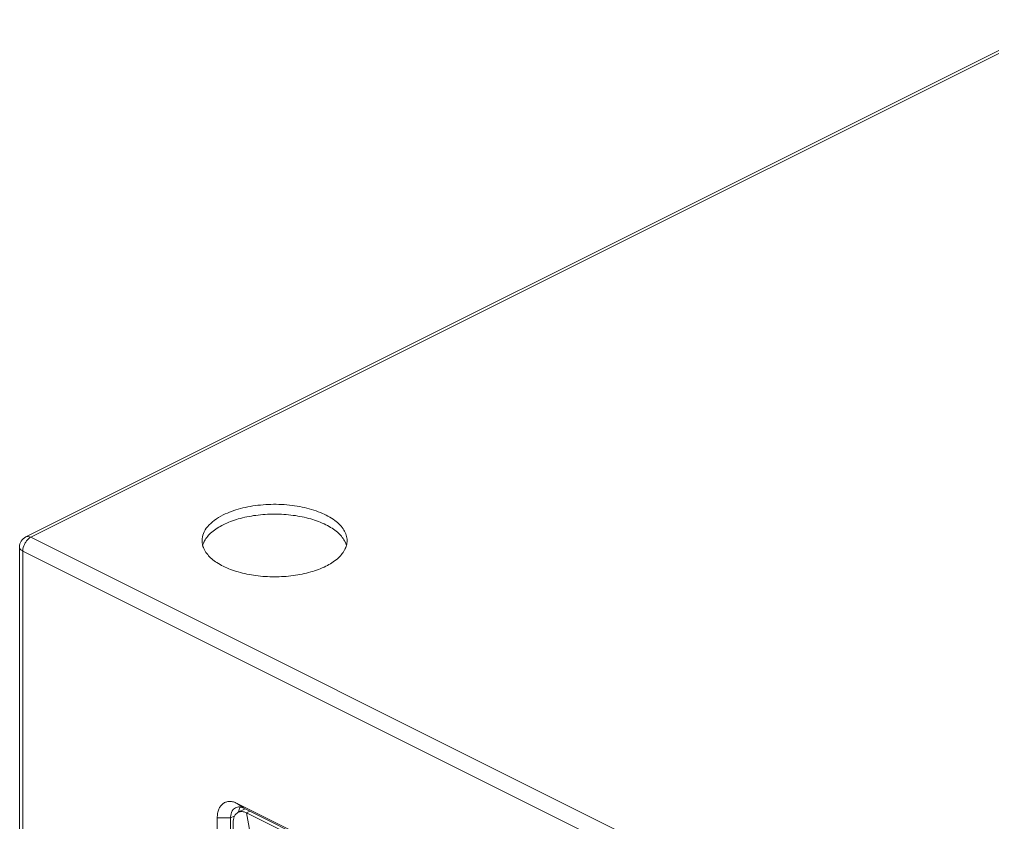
# Model space of a CAD drawing. Header units: millimetres. Extents: x 1177 to 4296, y 93 to 2298.
# Drawn here: x 3591.1 to 3849.4, y 1557.7 to 1770.8 of the extents above; entities that cross this region are included whole.
import ezdxf

# ---------------------------------------------------------------- set-up
doc = ezdxf.new("R2010")
doc.units = ezdxf.units.MM
doc.header["$LTSCALE"] = 0.1
doc.layers.get('0').update_dxf_attribs({"lineweight": 13})

msp = doc.modelspace()

# ---------------------------------------------------------------- linework, layer by layer
for p, q in [((3867.51, 1770.82), (3592.8, 1633.46)), ((3868.85, 1770.73), (3594.14, 1633.38)), ((3594.14, 1633.38), (3840.92, 1509.99)), ((3591.14, 1630.78), (3591.14, 1202.96)), ((3592.02, 1629.72), (3592.02, 1201.9)), ((3592.02, 1629.72), (3838.8, 1506.33))]:
    msp.add_line(p, q)
at = {"lineweight": 9}
for p, q in [((3648.94, 1562.72), (3650.71, 1561.44)), ((3648.94, 1562.72), (3781.88, 1496.25)), ((3649.18, 1560.36), (3651.02, 1561.28)), ((3650.71, 1561.44), (3783.64, 1494.97)), ((3651.41, 1560.22), (3652.28, 1560.65)), ((3651.41, 1560.22), (3652.69, 1552.85)), ((3666.97, 1552.44), (3651.41, 1560.22)), ((3643.64, 1221.13), (3643.64, 1558.88)), ((3643.64, 1558.88), (3647.17, 1558.88)), ((3647.17, 1558.88), (3648.34, 1559.46)), ((3647.17, 1221.13), (3647.17, 1558.88)), ((3647.88, 1557.66), (3647.88, 1522.42))]:
    msp.add_line(p, q, dxfattribs=at)
for centre, radius, start, end in [((3594.14, 1630.78), 3, 116.4919, 179.9942), ((3645.77, 1629.43), 6.27, 151.8168, 152.4383), ((3671.91, 1629.43), 6.26, 27.5733, 28.1829), ((3645.77, 1632.96), 6.26, 207.5733, 208.1829), ((3671.91, 1632.96), 6.27, 331.8168, 332.4383)]:
    msp.add_arc(centre, radius, start, end)
for points, knots in [([(3678.09, 1632.49), (3678.09, 1632.97), (3677.94, 1633.95), (3677.29, 1635.36), (3676.24, 1636.69), (3674.25, 1638.42), (3670.88, 1640.17), (3666.08, 1641.55), (3660.69, 1642.21), (3655.15, 1642.08), (3649.91, 1641.17), (3646.67, 1640.02), (3645.23, 1639.3)], [0, 0, 0, 0, 0.038301, 0.078936, 0.123707, 0.173661, 0.289903, 0.425612, 0.573776, 0.725202, 0.870157, 1, 1, 1, 1]), ([(3645.23, 1639.3), (3644.39, 1638.88), (3642.88, 1637.98), (3641.05, 1636.33), (3639.87, 1634.48), (3639.59, 1633.13), (3639.59, 1632.49)], [0, 0, 0, 0, 0.302467, 0.565523, 0.793419, 1, 1, 1, 1]), ([(3677.43, 1632.39), (3676.96, 1633.27), (3675.88, 1634.49), (3674.09, 1635.81), (3671.78, 1637.12), (3668.34, 1638.39), (3663.75, 1639.31), (3658.84, 1639.63), (3653.93, 1639.31), (3649.34, 1638.39), (3646.5, 1637.34), (3645.23, 1636.7)], [0, 0, 0, 0, 0.086915, 0.137297, 0.192397, 0.315519, 0.452227, 0.596196, 0.740165, 0.876874, 1, 1, 1, 1]), ([(3645.23, 1636.7), (3644.14, 1636.16), (3642.23, 1634.98), (3640.72, 1633.27), (3640.25, 1632.39)], [0, 0, 0, 0, 0.547766, 1, 1, 1, 1]), ([(3592.64, 1631.87), (3592.69, 1631.95), (3592.89, 1632.27), (3593.13, 1632.57), (3593.33, 1632.77)], [0, 0, 0, 0, 0.256157, 1, 1, 1, 1]), ([(3594.14, 1633.38), (3593.92, 1633.49), (3593.47, 1633.64), (3592.99, 1633.56), (3592.8, 1633.46)], [0, 0, 0, 0, 0.53604, 1, 1, 1, 1]), ([(3593.33, 1632.77), (3593.39, 1632.84), (3593.64, 1633.07), (3593.92, 1633.27), (3594.14, 1633.38)], [0, 0, 0, 0, 0.265482, 1, 1, 1, 1]), ([(3639.59, 1632.49), (3639.59, 1632.08), (3639.7, 1631.23), (3640.01, 1630.44), (3640.21, 1630.06)], [0, 0, 0, 0, 0.488635, 1, 1, 1, 1]), ([(3640.21, 1632.33), (3640.17, 1632.23), (3639.99, 1631.87), (3639.85, 1631.49), (3639.77, 1631.2)], [0, 0, 0, 0, 0.256107, 1, 1, 1, 1]), ([(3677.91, 1631.21), (3677.88, 1631.3), (3677.77, 1631.69), (3677.61, 1632.06), (3677.46, 1632.33)], [0, 0, 0, 0, 0.244721, 1, 1, 1, 1]), ([(3677.46, 1630.06), (3677.66, 1630.44), (3677.98, 1631.23), (3678.09, 1632.08), (3678.09, 1632.49)], [0, 0, 0, 0, 0.511337, 1, 1, 1, 1]), ([(3591.14, 1630.78), (3591.14, 1630.68), (3591.18, 1630.47), (3591.37, 1630.18), (3591.65, 1629.92), (3591.89, 1629.78), (3592.02, 1629.72)], [0, 0, 0, 0, 0.206514, 0.434567, 0.698121, 1, 1, 1, 1]), ([(3592.02, 1629.72), (3592.02, 1629.89), (3592.08, 1630.64), (3592.35, 1631.37), (3592.64, 1631.87)], [0, 0, 0, 0, 0.234583, 1, 1, 1, 1]), ([(3640.25, 1630), (3640.72, 1629.12), (3641.8, 1627.89), (3643.59, 1626.57), (3645.9, 1625.27), (3649.34, 1624), (3653.93, 1623.08), (3658.84, 1622.76), (3663.75, 1623.08), (3668.34, 1624), (3671.18, 1625.05), (3672.45, 1625.69)], [0, 0, 0, 0, 0.086915, 0.137297, 0.192397, 0.315519, 0.452227, 0.596196, 0.740165, 0.876874, 1, 1, 1, 1]), ([(3672.45, 1625.69), (3673.54, 1626.23), (3675.45, 1627.41), (3676.96, 1629.12), (3677.43, 1630)], [0, 0, 0, 0, 0.547766, 1, 1, 1, 1])]:
    msp.add_open_spline(points, degree=3, knots=knots)
for points, knots in [([(3643.64, 1558.88), (3643.64, 1559.28), (3643.7, 1560.06), (3643.99, 1561.14), (3644.48, 1562.04), (3645.15, 1562.73), (3645.99, 1563.15), (3646.94, 1563.29), (3647.95, 1563.14), (3648.61, 1562.88), (3648.94, 1562.72)], [0, 0, 0, 0, 0.148664, 0.284085, 0.406646, 0.519913, 0.629677, 0.742773, 0.865209, 1, 1, 1, 1]), ([(3647.17, 1558.88), (3647.17, 1559.09), (3647.22, 1559.86), (3647.48, 1560.64), (3647.84, 1561.07)], [0, 0, 0, 0, 0.280939, 1, 1, 1, 1]), ([(3647.84, 1561.07), (3647.88, 1561.12), (3648.06, 1561.32), (3648.29, 1561.49), (3648.47, 1561.58)], [0, 0, 0, 0, 0.256591, 1, 1, 1, 1]), ([(3649.18, 1560.36), (3648.97, 1560.26), (3648.59, 1559.96), (3648.18, 1559.33), (3647.93, 1558.54), (3647.88, 1557.96), (3647.88, 1557.66)], [0, 0, 0, 0, 0.217148, 0.450414, 0.710272, 1, 1, 1, 1]), ([(3648.47, 1561.58), (3648.79, 1561.74), (3649.59, 1561.87), (3650.34, 1561.62), (3650.71, 1561.44)], [0, 0, 0, 0, 0.463662, 1, 1, 1, 1]), ([(3651.41, 1560.22), (3651.22, 1560.31), (3650.84, 1560.47), (3650.24, 1560.58), (3649.68, 1560.55), (3649.34, 1560.44), (3649.18, 1560.36)], [0, 0, 0, 0, 0.279193, 0.535335, 0.772863, 1, 1, 1, 1]), ([(3649.47, 1561.19), (3649.45, 1561.13), (3649.39, 1560.9), (3649.34, 1560.66), (3649.32, 1560.48)], [0, 0, 0, 0, 0.241625, 1, 1, 1, 1]), ([(3649.71, 1561.77), (3649.69, 1561.73), (3649.59, 1561.54), (3649.51, 1561.34), (3649.47, 1561.19)], [0, 0, 0, 0, 0.241777, 1, 1, 1, 1])]:
    msp.add_open_spline(points, degree=3, knots=knots, dxfattribs=at)

doc.saveas('drawing.dxf')
